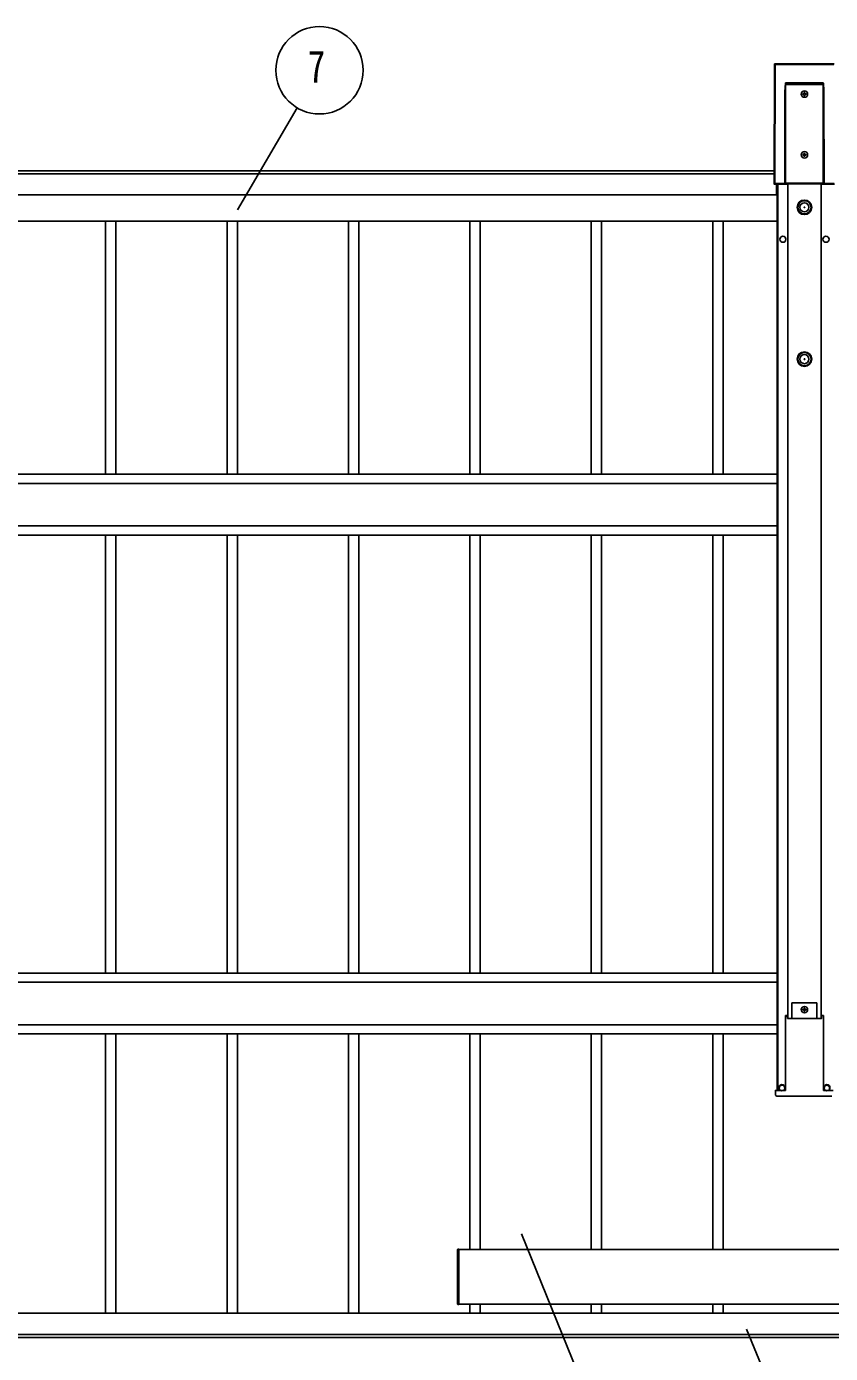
# Model space of a CAD drawing. Units: millimetres, scale not verified. Extents: x -10512 to 10512, y -7425 to 7425.
# Drawn here: x -852 to 473, y 174 to 2359 of the extents above; entities that cross this region are included whole.
import ezdxf
from ezdxf.enums import TextEntityAlignment as Align

# ---------------------------------------------------------------- set-up
doc = ezdxf.new("R2010")
doc.units = ezdxf.units.MM
doc.header["$LTSCALE"] = 30
doc.layers.add('0-5_YKK_A1', color=4, linetype='Continuous')
doc.layers.add('0-6_YKK_D', color=6, linetype='Continuous')
doc.styles.add('ＭＳ ゴシック', font='')
doc.styles.get('ＭＳ ゴシック').set_extended_font_data('MS Gothic')

msp = doc.modelspace()

# ---------------------------------------------------------------- linework, layer by layer
at = {"layer": '0-5_YKK_A1'}
for p, q in [((380.37, 2297.38), (379.74, 2100.23)), ((380.22, 2100.71), (380.85, 2296.9)), ((380.37, 2297.37), (380.37, 2297.38)), ((380.85, 2296.9), (380.37, 2297.37)), ((381.35, 2296.87), (380.72, 2100.69)), ((478.38, 2297.87), (380.87, 2297.87)), ((380.87, 2297.87), (381.35, 2297.39)), ((478.38, 2297.87), (380.87, 2297.87)), ((380.87, 2297.87), (380.87, 2297.87)), ((381.35, 2297.39), (477.9, 2297.39)), ((381.35, 2297.39), (381.35, 2296.87)), ((477.9, 2296.87), (381.35, 2296.87)), ((460.68, 2264.17), (398.56, 2264.17)), ((398.56, 2264.17), (398.56, 2101.24)), ((398.57, 2266.79), (460.68, 2266.79)), ((460.68, 2101.24), (460.68, 2264.17)), ((397.09, 2100.8), (397.56, 2247.58)), ((398.06, 2247.55), (397.59, 2100.77)), ((398.06, 2101.24), (398.06, 2247.55)), ((430.1, 2249.64), (430.1, 2250.6)), ((461.18, 2247.55), (461.18, 2101.24)), ((461.65, 2100.77), (461.18, 2247.55)), ((461.68, 2247.58), (462.15, 2100.8)), ((430.1, 2149.64), (430.1, 2150.6)), ((-2394.56, 2122.05), (379.81, 2122.05)), ((-2394.55, 2117.05), (379.79, 2117.05)), ((-2394.55, 2117.03), (379.79, 2117.03)), ((379.74, 2100.23), (379.74, 2100.23)), ((380.72, 2100.22), (380.24, 2099.73)), ((380.24, 2099.73), (400.99, 2099.73)), ((380.24, 2099.73), (400.99, 2099.73)), ((380.24, 2099.73), (380.24, 2099.73)), ((380.72, 2100.69), (397.1, 2100.69)), ((380.72, 2100.69), (380.72, 2100.22)), ((398.03, 2100.22), (380.72, 2100.22)), ((383.62, 2082.05), (383.62, 2099.73)), ((384.62, 2099.73), (384.62, 607.44)), ((385.82, 2099.73), (385.82, 607.44)), ((397.59, 2100.77), (398.06, 2101.24)), ((398.56, 2100.74), (398.03, 2100.22)), ((398.56, 2101.24), (460.68, 2101.24)), ((398.56, 2101.24), (398.56, 2100.74)), ((460.68, 2100.74), (398.56, 2100.74)), ((400.99, 2099.73), (401.25, 2100.62)), ((401.25, 2100.62), (458.12, 2100.62)), ((402.12, 2100.62), (402.12, 725.61)), ((457.12, 2100.62), (457.12, 725.61)), ((458.12, 2100.62), (458.37, 2099.73)), ((458.37, 2099.73), (479.01, 2099.73)), ((458.38, 2099.73), (479.01, 2099.73)), ((460.68, 2101.24), (460.68, 2100.74)), ((461.21, 2100.22), (460.68, 2100.74)), ((461.18, 2101.24), (461.65, 2100.77)), ((478.53, 2100.22), (461.21, 2100.22)), ((462.15, 2100.69), (478.53, 2100.69)), ((-2398.38, 2082.05), (383.62, 2082.05)), ((383.62, 2097.06), (384.62, 2097.06)), ((-921.38, 2039.06), (-706.28, 2039.06)), ((-721.38, 1622.06), (-721.38, 2039.06)), ((-721.38, 2039.06), (-506.28, 2039.06)), ((-704.38, 1622.06), (-704.38, 2039.06)), ((-521.38, 1622.06), (-521.38, 2039.06)), ((-521.38, 2039.06), (-306.28, 2039.06)), ((-504.38, 1622.06), (-504.38, 2039.06)), ((-321.38, 1622.06), (-321.38, 2039.06)), ((-321.38, 2039.06), (-106.28, 2039.06)), ((-304.38, 1622.06), (-304.38, 2039.06)), ((-121.38, 1622.06), (-121.38, 2039.06)), ((-121.38, 2039.06), (93.72, 2039.06)), ((-104.38, 1622.06), (-104.38, 2039.06)), ((78.62, 1622.06), (78.62, 2039.06)), ((78.62, 2039.06), (293.72, 2039.06)), ((95.62, 1622.06), (95.62, 2039.06)), ((278.62, 1622.06), (278.62, 2039.06)), ((278.62, 2039.06), (384.62, 2039.06)), ((295.62, 1622.06), (295.62, 2039.06)), ((-2399.38, 1622.06), (384.62, 1622.06)), ((-2399.38, 1607.06), (384.62, 1607.06)), ((-2399.38, 1537.06), (384.62, 1537.06)), ((-2399.38, 1522.06), (384.62, 1522.06)), ((-721.38, 800.46), (-721.38, 1522.06)), ((-704.38, 800.46), (-704.38, 1522.06)), ((-521.38, 800.46), (-521.38, 1522.06)), ((-504.38, 800.46), (-504.38, 1522.06)), ((-321.38, 800.46), (-321.38, 1522.06)), ((-304.38, 800.46), (-304.38, 1522.06)), ((-121.38, 800.46), (-121.38, 1522.06)), ((-104.38, 800.46), (-104.38, 1522.06)), ((78.62, 800.46), (78.62, 1522.06)), ((95.62, 800.46), (95.62, 1522.06)), ((278.62, 800.46), (278.62, 1522.06)), ((295.62, 800.46), (295.62, 1522.06)), ((-2399.38, 800.46), (384.62, 800.46)), ((-2399.38, 785.46), (384.62, 785.46)), ((450.12, 751.44), (409.12, 751.44)), ((409.12, 725.61), (409.12, 751.44)), ((450.12, 725.61), (450.12, 751.44)), ((398.37, 730.79), (398.37, 607.58)), ((398.73, 730.94), (398.38, 730.94)), ((398.73, 730.94), (399.23, 730.94)), ((399.23, 730.94), (401.27, 730.94)), ((401.58, 725.61), (401.27, 730.94)), ((430.1, 741.88), (430.1, 742.84)), ((457.97, 730.94), (460.01, 730.94)), ((460.01, 730.94), (460.51, 730.94)), ((460.51, 730.94), (460.86, 730.94)), ((460.87, 730.79), (460.87, 607.58)), ((-2399.38, 715.46), (384.62, 715.46)), ((-2399.38, 700.46), (384.62, 700.46)), ((-721.38, 240.46), (-721.38, 700.46)), ((-704.38, 240.46), (-704.38, 700.46)), ((-521.38, 240.46), (-521.38, 700.46)), ((-504.38, 240.46), (-504.38, 700.46)), ((-321.38, 240.46), (-321.38, 700.46)), ((-304.38, 240.46), (-304.38, 700.46)), ((-121.38, 345.46), (-121.38, 700.46)), ((-104.38, 345.46), (-104.38, 700.46)), ((78.62, 345.46), (78.62, 700.46)), ((95.62, 345.46), (95.62, 700.46)), ((278.62, 345.46), (278.62, 700.46)), ((295.62, 345.46), (295.62, 700.46)), ((382.25, 607.44), (397.26, 607.44)), ((397.79, 597.94), (384.21, 597.94)), ((388.12, 607.44), (388.12, 611.44)), ((397.12, 607.44), (397.12, 611.44)), ((397.26, 607.44), (398.26, 607.44)), ((399.28, 597.94), (397.79, 597.94)), ((398.36, 607.44), (398.26, 607.44)), ((399.66, 597.94), (399.28, 597.94)), ((459.58, 597.94), (399.66, 597.94)), ((459.96, 597.94), (459.58, 597.94)), ((461.46, 597.94), (459.96, 597.94)), ((460.88, 607.44), (460.98, 607.44)), ((460.98, 607.44), (461.98, 607.44)), ((475.03, 597.94), (461.46, 597.94)), ((461.98, 607.44), (476.99, 607.44)), ((462.12, 607.44), (462.12, 611.44)), ((471.12, 607.44), (471.12, 611.44)), ((-141.88, 256.05), (-141.88, 344.86)), ((910.62, 345.46), (-139.38, 345.46)), ((-3506.88, 240.46), (1467.62, 240.46)), ((-139.38, 254.96), (-140.95, 255.05)), ((-139.38, 255.96), (-139.38, 254.96)), ((-121.38, 240.46), (-121.38, 255.46)), ((-104.38, 240.46), (-104.38, 255.46)), ((78.62, 240.46), (78.62, 255.46)), ((95.62, 240.46), (95.62, 255.46)), ((278.62, 240.46), (278.62, 255.46)), ((295.62, 240.46), (295.62, 255.46)), ((-3505.88, 205.46), (1491.12, 205.46)), ((-3505.88, 200.46), (1491.12, 200.46))]:
    msp.add_line(p, q, dxfattribs=at)
for points in [[(380.37, 2297.37), (379.74, 2100.23), (380.22, 2100.71)], [(398.2, 2264.2), (398.48, 2266.18), (398.56, 2266.75), (398.57, 2266.79)], [(398.56, 2264.17), (398.54, 2264.17), (398.52, 2264.17), (398.49, 2264.17), (398.47, 2264.17), (398.45, 2264.17), (398.42, 2264.17), (398.4, 2264.17), (398.38, 2264.17)], [(460.86, 2264.17), (460.72, 2266.17), (460.68, 2266.75), (460.68, 2266.79)], [(460.68, 2264.17), (460.71, 2264.17), (460.73, 2264.17), (460.75, 2264.17), (460.77, 2264.17), (460.8, 2264.17), (460.82, 2264.17), (460.84, 2264.17), (460.86, 2264.17)], [(428.18, 2248.68), (427.22, 2248.68), (427.22, 2247.72), (428.18, 2247.72)], [(430.1, 2250.6), (429.14, 2250.6), (429.14, 2249.64)], [(429.14, 2246.76), (429.14, 2245.8), (430.1, 2245.8), (430.1, 2246.76)], [(431.06, 2247.72), (432.02, 2247.72), (432.02, 2248.68), (431.06, 2248.68)], [(428.18, 2148.68), (427.22, 2148.68), (427.22, 2147.72), (428.18, 2147.72)], [(430.1, 2150.6), (429.14, 2150.6), (429.14, 2149.64)], [(429.14, 2146.76), (429.14, 2145.8), (430.1, 2145.8), (430.1, 2146.76)], [(431.06, 2147.72), (432.02, 2147.72), (432.02, 2148.68), (431.06, 2148.68)], [(398.56, 2101.24), (398.47, 2101.24), (398.38, 2101.24), (398.29, 2101.24), (398.22, 2101.24), (398.16, 2101.24), (398.11, 2101.24), (398.08, 2101.24), (398.06, 2101.24)], [(460.68, 2101.24), (460.78, 2101.24), (460.87, 2101.24), (460.95, 2101.24), (461.02, 2101.24), (461.09, 2101.24), (461.13, 2101.24), (461.17, 2101.24), (461.18, 2101.24)], [(401.58, 725.61), (457.66, 725.61), (457.97, 730.94)], [(428.18, 740.92), (427.22, 740.92), (427.22, 739.96), (428.18, 739.96)], [(430.1, 742.84), (429.14, 742.84), (429.14, 741.88)], [(429.14, 739), (429.14, 738.04), (430.1, 738.04), (430.1, 739)], [(431.06, 739.96), (432.02, 739.96), (432.02, 740.92), (431.06, 740.92)], [(382.22, 599.82), (381.75, 607.44), (382.25, 607.44)], [(-140.95, 345.86), (-139.38, 345.96), (-139.38, 344.96), (-139.38, 255.96)], [(910.62, 255.46), (-139.38, 255.46), (-139.38, 345.46)]]:
    msp.add_lwpolyline(points, dxfattribs=at)
for centre, radius in [((429.62, 2248.2), 5.3), ((429.62, 2148.2), 5.3), ((429.68, 2061.7), 12), ((429.68, 2061.7), 10.88), ((429.68, 2061.7), 7.48), ((429.68, 2061.7), 0.5), ((394.12, 2009.06), 5), ((465.12, 2009.06), 5), ((429.68, 1811.7), 12), ((429.68, 1811.7), 10.88), ((429.68, 1811.7), 7.48), ((429.68, 1811.7), 0.5), ((429.62, 740.44), 5.3), ((392.62, 611.94), 5), ((466.62, 611.94), 5)]:
    msp.add_circle(centre, radius, dxfattribs=at)
for centre, radius, start, end in [((380.87, 2297.37), 0.5, 90, 179.81634), ((380.87, 2297.37), 0.501, 90.24971, 179.75029), ((381.35, 2296.89), 0.501, 90.24971, 179.75029), ((381.24, 2299.63), 2.76, 261.80183, 272.1952), ((396.99, 2255.19), 9.09, 81.20266, 82.35702), ((839.94, 2234.21), 442.57, 175.77814, 176.1178), ((161.95, 2223.21), 301.89, 7.80423, 8.30085), ((462.25, 2255.19), 9.09, 97.64298, 98.79734), ((397.67, 2244.82), 2.76, 81.80183, 92.1952), ((428.18, 2249.64), 0.96, 270, 0), ((428.18, 2246.76), 0.96, 0, 90), ((431.06, 2249.64), 0.96, 180, 270), ((431.06, 2246.76), 0.96, 90, 180), ((461.57, 2244.82), 2.76, 87.8048, 98.19817), ((428.18, 2149.64), 0.96, 270, 0), ((428.18, 2146.76), 0.96, 0, 90), ((431.06, 2149.64), 0.96, 180, 270), ((431.06, 2146.76), 0.96, 90, 180), ((380.24, 2100.24), 0.501, 180.24971, 269.75029), ((380.24, 2100.23), 0.5, 179.81634, 270), ((380.61, 2103.45), 2.76, 261.80183, 272.1952), ((380.72, 2100.72), 0.501, 180.24971, 269.75029), ((397.2, 2098.04), 2.76, 81.80183, 92.1952), ((397.51, 2097.93), 2.79, 88.18282, 98.39155), ((398.56, 2101.25), 0.501, 180.24971, 269.75029), ((460.68, 2101.25), 0.501, 270.24971, 359.75029), ((461.74, 2097.93), 2.79, 81.60845, 91.81718), ((462.05, 2098.04), 2.76, 87.8048, 98.19817), ((428.18, 741.88), 0.96, 270, 0), ((428.18, 739), 0.96, 0, 90), ((431.06, 741.88), 0.96, 180, 270), ((431.06, 739), 0.96, 90, 180), ((392.62, 611.44), 4.5, 90, 180), ((392.62, 611.44), 4.5, 0, 90), ((466.62, 611.44), 4.5, 90, 180), ((466.62, 611.44), 4.5, 0, 90), ((384.21, 599.94), 2, 183.5, 270), ((-140.88, 344.86), 1, 93.5, 180), ((-140.88, 256.05), 1, 180, 266.5)]:
    msp.add_arc(centre, radius, start, end, dxfattribs=at)
for centre, major_axis, ratio, start_param, end_param in [((398.56, 2246.42), (0, -19.08), 0.052413, 3.5123474, 4.6513024), ((398.56, 2246.39), (0, -19.08), 0.026207, 3.5123474, 4.6513024), ((401.65, 2264.17), (0, -50), 0.061774, 4.6600291, 4.7123946), ((457.59, 2264.17), (0, -50), 0.061774, 1.5707907, 1.6231562), ((460.68, 2246.39), (0, -19.08), 0.026207, 1.6318829, 2.7708379), ((460.68, 2246.42), (0, -19.08), 0.052413, 1.6318829, 2.7708379), ((398.09, 2100.8), (-0.543, -0.848), 0.992387, 5.2824884, 5.3922079), ((398.03, 2100.71), (0.941, -0.042), 0.529688, 3.2789358, 4.7362857), ((398.09, 2100.78), (-0.293, -0.417), 0.981557, 5.3232786, 5.4329981), ((398.03, 2100.71), (0.185, -0.478), 0.839234, 4.3937254, 5.8510754), ((461.21, 2100.71), (-0.185, -0.478), 0.839234, 0.4321099, 1.8894599), ((461.21, 2100.71), (0.941, 0.042), 0.529688, 4.6884922, 6.1458421), ((461.15, 2100.78), (0.293, -0.417), 0.981557, 0.8501872, 0.9599067), ((461.15, 2100.8), (0.543, -0.848), 0.992387, 0.8909775, 1.0006969), ((398.42, 730.44), (0.031, -0.5), 0.061627, 3.1377656, 3.9231638), ((460.83, 730.44), (-0.031, -0.5), 0.061627, 2.3600215, 3.1454197), ((398.33, 607.94), (0.031, -0.5), 0.061627, 6.2793582, 7.0647564), ((460.92, 607.94), (-0.031, -0.5), 0.061627, 5.5016142, 6.2870124)]:
    msp.add_ellipse(centre, major_axis=major_axis, ratio=ratio, start_param=start_param, end_param=end_param, dxfattribs=at)
at = {"layer": '0-6_YKK_D'}
for p, q in [((-504.3, 2057.74), (-405.59, 2225.37)), ((-36.22, 371.18), (107.65, 17.33)), ((334.5, 214.33), (418.41, 7.95))]:
    msp.add_line(p, q, dxfattribs=at)
msp.add_circle((-369.06, 2287.41), 72, dxfattribs=at)

# ---------------------------------------------------------------- texts
at = {"layer": '0-6_YKK_D', "style": 'ＭＳ ゴシック', "width": 0.8}
msp.add_text('7', height=52.79, dxfattribs=at).set_placement((-388.26, 2251.41), align=Align.BOTTOM_LEFT)

doc.saveas('drawing.dxf')
